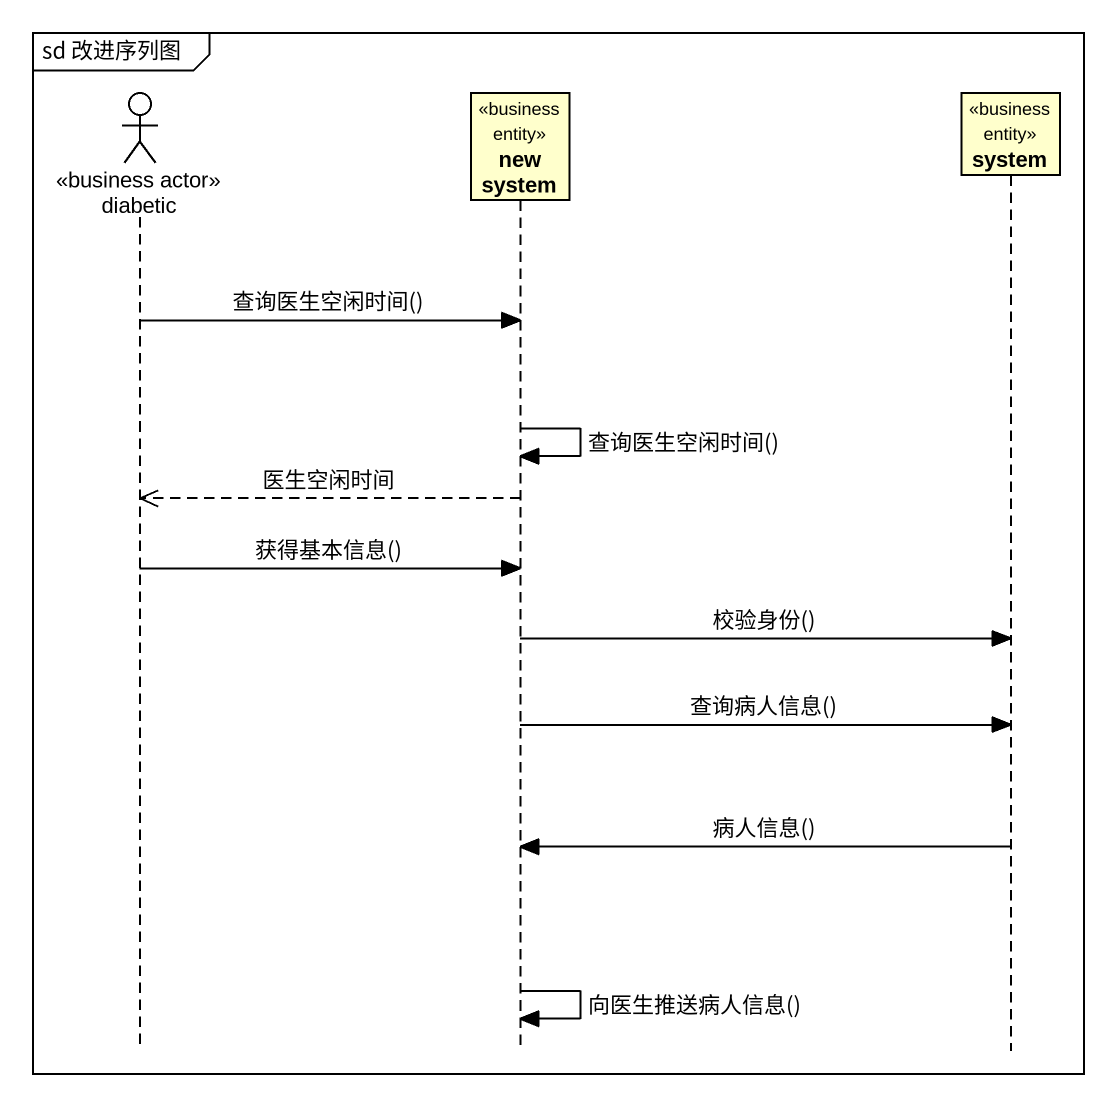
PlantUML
@startuml
mainframe sd 改进序列图
hide footbox
actor diabetic <<business actor>>
participant "new system" as new_system <<business entity>>
participant system <<business entity>>

diabetic -> new_system : 查询医生空闲时间()
new_system -> new_system : 查询医生空闲时间()
new_system -->> diabetic : 医生空闲时间
diabetic -> new_system : 获得基本信息()
new_system -> system : 校验身份()
new_system -> system : 查询病人信息()
system -> new_system : 病人信息()
new_system -> new_system : 向医生推送病人信息()
@enduml
